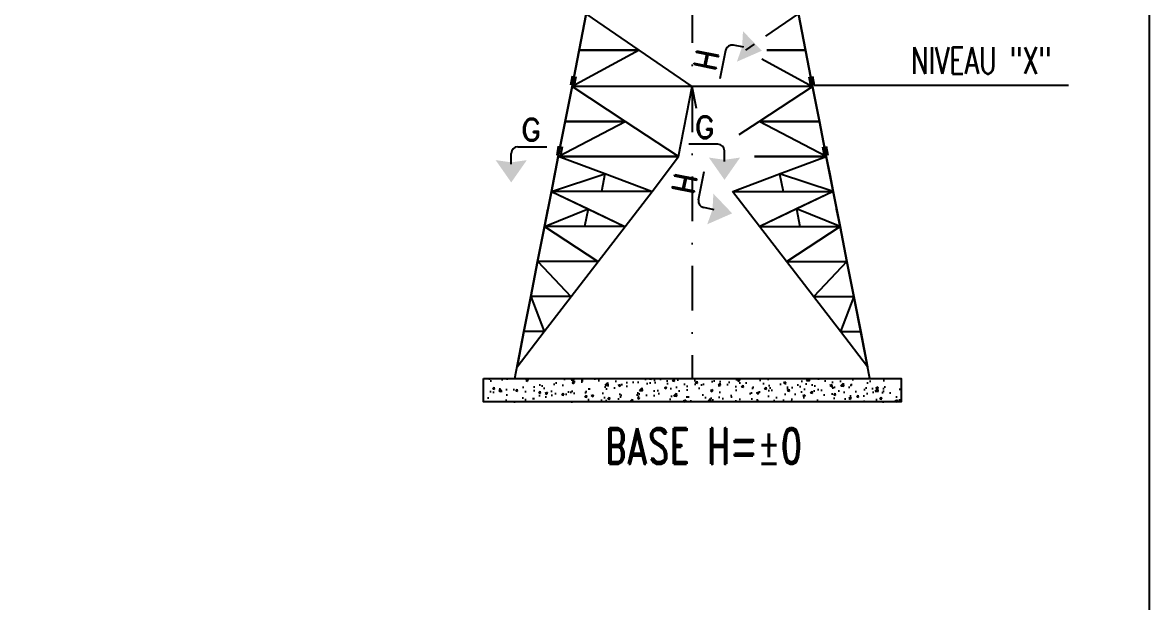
# Model space of a CAD drawing. Extents: x 512494 to 528714, y -47677 to -36197.
# Drawn here: x 526187 to 528714, y -44850 to -43549 of the extents above; entities that cross this region are included whole.
import ezdxf
from ezdxf.enums import TextEntityAlignment as Align

# ---------------------------------------------------------------- set-up
doc = ezdxf.new("R2010")
doc.units = 0
doc.header["$LTSCALE"] = 200
doc.header["$MEASUREMENT"] = 0
doc.linetypes.add('DASHDOT', pattern=[1, 0.5, -0.25, 0, -0.25])
doc.layers.get('0').update_dxf_attribs({"linetype": 'CONTINUOUS'})
for name, color, linetype in [('LS', 7, 'CONTINUOUS'), ('LSP', 3, 'CONTINUOUS'), ('MZ', 6, 'DASHDOT')]:
    doc.layers.add(name, color=color, linetype=linetype)
doc.styles.add('RD', font='ROMAND8.SHX', dxfattribs={"width": 0.7})
doc.styles.add('RS', font='ROMANS8.shx', dxfattribs={"width": 0.7})

msp = doc.modelspace()

# ---------------------------------------------------------------- hatches: boundary and pattern name
at = {"layer": 'LS'}
h = msp.add_hatch(dxfattribs=at)
h.set_pattern_fill('AR-CONC', color=3, scale=7.200107, style=0)
h.set_pattern_definition([(50, (504704.453, -48899.49), (51.6435, -4.51822), [5.40008, -59.40088]), (355, (504704.453, -48899.49), (-9.99024, 54.15864), [4.32006, -47.5207]), (100.4514, (504708.757, -48899.865), (41.65329, 49.64038), [4.58936, -50.48298]), (46.1842, (504704.45, -48885.09), (76.8425, -11.91755), [8.10012, -89.10132]), (96.6356, (504710.86, -48886.08), (67.29671, 70.13753), [6.88404, -75.72446]), (351.1842, (504704.45, -48885.09), (67.29666, 70.13758), [6.4801, -71.28106]), (21, (504711.653, -48888.69), (42.977945, -28.98899), [5.40008, -59.40088]), (326, (504711.653, -48888.69), (17.51896, 52.21158), [4.32006, -47.5207]), (71.4514, (504715.235, -48891.104), (60.49693, 23.22254), [4.58936, -50.48298]), (37.5, (504704.453, -48899.489), (0.875523, 23.968713), [0, -46.944696, 0, -48.240715, 0, -47.700707]), (7.5, (504704.453, -48899.49), (18.941288, 28.398064), [0, -27.504408, 0, -45.86468, 0, -18.18027]), (327.5, (504688.397, -48899.489), (38.435785, -1.623975), [0, -18.000267, 0, -56.160833, 0, -74.521105]), (317.5, (504681.197, -48899.49), (41.990027, 7.207666), [0, -23.400347, 0, -37.296553, 0, -52.920785])])
h.paths.add_polyline_path([(528157.697, -44347.392), (527220.903, -44347.392), (527220.903, -44399.874), (528157.697, -44399.874)])

# ---------------------------------------------------------------- linework, layer by layer
at = {"color": 3, "const_width": 4}
for points in [[(527658.489, -43849.125), (527388.786, -43849.125)], [(527989.814, -43849.125), (527829.117, -43849.125)]]:
    msp.add_lwpolyline(points, dxfattribs=at)
at = {"layer": 'LS', "color": 6, "ltscale": 0.01}
for p, q in [((527435.527, -43610.705), (527451.456, -43529.485)), ((527435.527, -43610.705), (527451.456, -43529.485)), ((527451.456, -43529.485), (527435.527, -43610.705)), ((527451.456, -43529.485), (527435.527, -43610.705)), ((527570.352, -43610.705), (527451.456, -43529.485)), ((527570.352, -43610.705), (527451.456, -43529.485)), ((527853.827, -43579.569), (527927.144, -43529.485)), ((527943.073, -43610.705), (527927.144, -43529.485)), ((527943.073, -43610.705), (527927.144, -43529.485)), ((527927.144, -43529.485), (527943.073, -43610.705)), ((527927.144, -43529.485), (527943.073, -43610.705)), ((527570.352, -43610.705), (527419.597, -43691.925)), ((527570.352, -43610.705), (527419.597, -43691.925)), ((527435.527, -43610.705), (527419.597, -43691.925)), ((527435.527, -43610.705), (527419.597, -43691.925)), ((527419.597, -43691.925), (527435.527, -43610.705)), ((527419.597, -43691.925), (527435.527, -43610.705)), ((527435.527, -43610.705), (527419.597, -43691.925)), ((527435.527, -43610.705), (527419.597, -43691.925)), ((527435.527, -43610.705), (527570.352, -43610.705)), ((527570.352, -43610.705), (527435.527, -43610.705)), ((527689.3, -43691.925), (527570.352, -43610.705)), ((527689.3, -43691.925), (527570.352, -43610.705)), ((527827.697, -43597.425), (527808.248, -43610.705)), ((527856.601, -43610.705), (527943.073, -43610.705)), ((527943.073, -43610.705), (527856.601, -43610.705)), ((527943.073, -43610.705), (527959.003, -43691.925)), ((527943.073, -43610.705), (527959.003, -43691.925)), ((527959.003, -43691.925), (527943.073, -43610.705)), ((527959.003, -43691.925), (527943.073, -43610.705)), ((527943.073, -43610.705), (527959.003, -43691.925)), ((527943.073, -43610.705), (527959.003, -43691.925)), ((527844.972, -43630.49), (527959.003, -43691.925)), ((527419.693, -43669.171), (527416.184, -43688.852)), ((527419.693, -43669.171), (527416.184, -43688.852)), ((527427.947, -43670.643), (527424.437, -43690.323)), ((527427.947, -43670.643), (527424.437, -43690.323)), ((527950.653, -43670.643), (527954.163, -43690.323)), ((527950.653, -43670.643), (527954.163, -43690.323)), ((527958.907, -43669.171), (527962.416, -43688.852)), ((527958.907, -43669.171), (527962.416, -43688.852)), ((527419.597, -43691.925), (527388.786, -43849.125)), ((527419.597, -43691.925), (527388.786, -43849.125)), ((527404.192, -43770.525), (527419.597, -43691.925)), ((527419.597, -43691.925), (527404.192, -43770.525)), ((527419.597, -43691.925), (527404.192, -43770.525)), ((527404.192, -43770.525), (527419.597, -43691.925)), ((527539.017, -43770.525), (527419.597, -43691.925)), ((527689.3, -43691.925), (527419.597, -43691.925)), ((527539.017, -43770.525), (527419.597, -43691.925)), ((527658.489, -43849.125), (527689.3, -43691.925)), ((527658.489, -43849.125), (527689.3, -43691.925)), ((527698.994, -43741.382), (527689.3, -43691.925)), ((527959.003, -43691.925), (527689.3, -43691.925)), ((527839.583, -43770.525), (527959.003, -43691.925)), ((527839.583, -43770.525), (527959.003, -43691.925)), ((527959.003, -43691.925), (527989.814, -43849.125)), ((527959.003, -43691.925), (527989.814, -43849.125)), ((527974.408, -43770.525), (527959.003, -43691.925)), ((527959.003, -43691.925), (527974.408, -43770.525)), ((527959.003, -43691.925), (527974.408, -43770.525)), ((527974.408, -43770.525), (527959.003, -43691.925)), ((527388.786, -43849.125), (527539.017, -43770.525)), ((527388.786, -43849.125), (527539.017, -43770.525)), ((527388.786, -43849.125), (527404.192, -43770.525)), ((527388.786, -43849.125), (527404.192, -43770.525)), ((527388.786, -43849.125), (527404.192, -43770.525)), ((527404.192, -43770.525), (527388.786, -43849.125)), ((527404.192, -43770.525), (527388.786, -43849.125)), ((527388.786, -43849.125), (527404.192, -43770.525)), ((527539.017, -43770.525), (527404.192, -43770.525)), ((527404.192, -43770.525), (527539.017, -43770.525)), ((527658.489, -43849.125), (527539.017, -43770.525)), ((527658.489, -43849.125), (527539.017, -43770.525)), ((527794.542, -43800.157), (527839.583, -43770.525)), ((527989.814, -43849.125), (527839.583, -43770.525)), ((527974.408, -43770.525), (527839.583, -43770.525)), ((527989.814, -43849.125), (527839.583, -43770.525)), ((527839.583, -43770.525), (527974.408, -43770.525)), ((527989.814, -43849.125), (527974.408, -43770.525)), ((527989.814, -43849.125), (527974.408, -43770.525)), ((527989.814, -43849.125), (527974.408, -43770.525)), ((527974.408, -43770.525), (527989.814, -43849.125)), ((527974.408, -43770.525), (527989.814, -43849.125)), ((527989.814, -43849.125), (527974.408, -43770.525)), ((527388.882, -43826.371), (527385.372, -43846.052)), ((527397.136, -43827.843), (527393.626, -43847.523)), ((527981.464, -43827.843), (527984.974, -43847.523)), ((527989.718, -43826.371), (527993.228, -43846.052)), ((527373.38, -43927.725), (527388.786, -43849.125)), ((527388.786, -43849.125), (527373.38, -43927.725)), ((527388.786, -43849.125), (527373.38, -43927.725)), ((527373.38, -43927.725), (527388.786, -43849.125)), ((527388.786, -43849.125), (527381.083, -43888.425)), ((527388.786, -43849.125), (527381.083, -43888.425)), ((527388.786, -43849.125), (527658.489, -43849.125)), ((527658.489, -43849.125), (527388.786, -43849.125)), ((527658.489, -43849.125), (527388.786, -43849.125)), ((527658.489, -43849.125), (527388.786, -43849.125)), ((527493.541, -43888.411), (527388.835, -43849.107)), ((527493.541, -43888.411), (527388.884, -43849.125)), ((527598.962, -43927.725), (527658.489, -43849.125)), ((527598.962, -43927.725), (527658.489, -43849.125)), ((527829.117, -43849.125), (527989.814, -43849.125)), ((527829.117, -43849.125), (527989.814, -43849.125)), ((527989.814, -43849.125), (527829.117, -43849.125)), ((527885.059, -43888.411), (527989.765, -43849.107)), ((527885.059, -43888.411), (527989.716, -43849.125)), ((528005.22, -43927.725), (527989.814, -43849.125)), ((527989.814, -43849.125), (528005.22, -43927.725)), ((527989.814, -43849.125), (527997.517, -43888.425)), ((527989.814, -43849.125), (528005.22, -43927.725)), ((527989.814, -43849.125), (527997.517, -43888.425)), ((528005.22, -43927.725), (527989.814, -43849.125)), ((527373.38, -43927.725), (527381.083, -43888.425)), ((527381.083, -43888.425), (527373.38, -43927.725)), ((527373.38, -43927.725), (527381.083, -43888.425)), ((527381.083, -43888.425), (527373.38, -43927.725)), ((527381.083, -43888.425), (527373.38, -43927.725)), ((527381.083, -43888.425), (527373.38, -43927.725)), ((527373.484, -43927.696), (527493.541, -43888.411)), ((527373.484, -43927.696), (527493.541, -43888.411)), ((527493.541, -43888.411), (527485.789, -43927.696)), ((527493.541, -43888.411), (527485.789, -43927.696)), ((527598.146, -43927.696), (527493.541, -43888.411)), ((527598.146, -43927.696), (527493.541, -43888.411)), ((527780.454, -43927.696), (527885.059, -43888.411)), ((527780.454, -43927.696), (527885.059, -43888.411)), ((528005.116, -43927.696), (527885.059, -43888.411)), ((527885.059, -43888.411), (527892.811, -43927.696)), ((528005.116, -43927.696), (527885.059, -43888.411)), ((527885.059, -43888.411), (527892.811, -43927.696)), ((528005.22, -43927.725), (527997.517, -43888.425)), ((527997.517, -43888.425), (528005.22, -43927.725)), ((528005.22, -43927.725), (527997.517, -43888.425)), ((527997.517, -43888.425), (528005.22, -43927.725)), ((527997.517, -43888.425), (528005.22, -43927.725)), ((527997.517, -43888.425), (528005.22, -43927.725)), ((527357.922, -44006.325), (527373.38, -43927.725)), ((527373.38, -43927.725), (527357.922, -44006.325)), ((527373.38, -43927.725), (527357.922, -44006.325)), ((527357.922, -44006.325), (527373.38, -43927.725)), ((527373.38, -43927.725), (527365.678, -43967.025)), ((527373.38, -43927.725), (527365.678, -43967.025)), ((527373.484, -43927.696), (527537.803, -44006.268)), ((527373.484, -43927.696), (527537.803, -44006.268)), ((527485.789, -43927.696), (527373.484, -43927.696)), ((527373.484, -43927.696), (527455.617, -43966.982)), ((527485.789, -43927.696), (527373.484, -43927.696)), ((527373.484, -43927.696), (527455.617, -43966.982)), ((527598.146, -43927.696), (527485.789, -43927.696)), ((527598.146, -43927.696), (527485.789, -43927.696)), ((527538.44, -44006.325), (527598.962, -43927.725)), ((527538.44, -44006.325), (527598.962, -43927.725)), ((527840.16, -44006.325), (527779.638, -43927.725)), ((527840.16, -44006.325), (527779.638, -43927.725)), ((527780.454, -43927.696), (527892.811, -43927.696)), ((527780.454, -43927.696), (527892.811, -43927.696)), ((528005.116, -43927.696), (527840.797, -44006.268)), ((528005.116, -43927.696), (527840.797, -44006.268)), ((527892.811, -43927.696), (528005.116, -43927.696)), ((527892.811, -43927.696), (528005.116, -43927.696)), ((528005.116, -43927.696), (527922.983, -43966.982)), ((528005.116, -43927.696), (527922.983, -43966.982)), ((528020.678, -44006.325), (528005.22, -43927.725)), ((528005.22, -43927.725), (528020.678, -44006.325)), ((528005.22, -43927.725), (528012.922, -43967.025)), ((528005.22, -43927.725), (528020.678, -44006.325)), ((528005.22, -43927.725), (528012.922, -43967.025)), ((528020.678, -44006.325), (528005.22, -43927.725)), ((527357.922, -44006.325), (527365.678, -43967.025)), ((527365.678, -43967.025), (527357.922, -44006.325)), ((527357.922, -44006.325), (527365.678, -43967.025)), ((527365.678, -43967.025), (527357.922, -44006.325)), ((527365.678, -43967.025), (527357.922, -44006.325)), ((527365.678, -43967.025), (527357.922, -44006.325)), ((527358.084, -44006.268), (527455.617, -43966.982)), ((527358.084, -44006.268), (527455.617, -43966.982)), ((527455.617, -43966.982), (527447.917, -44006.268)), ((527455.617, -43966.982), (527447.917, -44006.268)), ((527455.617, -43966.982), (527537.803, -44006.268)), ((527455.617, -43966.982), (527537.803, -44006.268)), ((527922.983, -43966.982), (527840.797, -44006.268)), ((527922.983, -43966.982), (527840.797, -44006.268)), ((528020.516, -44006.268), (527922.983, -43966.982)), ((527922.983, -43966.982), (527930.683, -44006.268)), ((528020.516, -44006.268), (527922.983, -43966.982)), ((527922.983, -43966.982), (527930.683, -44006.268)), ((528020.678, -44006.325), (528012.922, -43967.025)), ((528012.922, -43967.025), (528020.678, -44006.325)), ((528020.678, -44006.325), (528012.922, -43967.025)), ((528012.922, -43967.025), (528020.678, -44006.325)), ((528012.922, -43967.025), (528020.678, -44006.325)), ((528012.922, -43967.025), (528020.678, -44006.325)), ((527357.922, -44006.325), (527342.517, -44084.925)), ((527357.922, -44006.325), (527342.517, -44084.925)), ((527342.517, -44084.925), (527357.922, -44006.325)), ((527357.922, -44006.325), (527342.517, -44084.925)), ((527357.922, -44006.325), (527342.517, -44084.925)), ((527342.517, -44084.925), (527357.922, -44006.325)), ((527477.46, -44084.839), (527358.084, -44006.268)), ((527358.084, -44006.268), (527477.46, -44084.839)), ((527477.46, -44084.839), (527358.084, -44006.268)), ((527358.084, -44006.268), (527477.46, -44084.839)), ((527447.917, -44006.268), (527358.084, -44006.268)), ((527447.917, -44006.268), (527358.084, -44006.268)), ((527537.803, -44006.268), (527447.917, -44006.268)), ((527537.803, -44006.268), (527447.917, -44006.268)), ((527477.918, -44084.925), (527538.44, -44006.325)), ((527477.918, -44084.925), (527538.44, -44006.325)), ((527900.682, -44084.925), (527840.16, -44006.325)), ((527900.682, -44084.925), (527840.16, -44006.325)), ((527840.797, -44006.268), (528020.516, -44006.268)), ((527901.14, -44084.839), (528020.516, -44006.268)), ((528020.516, -44006.268), (527901.14, -44084.839)), ((527901.14, -44084.839), (528020.516, -44006.268)), ((528020.516, -44006.268), (527901.14, -44084.839)), ((527930.683, -44006.268), (528020.516, -44006.268)), ((528020.678, -44006.325), (528036.083, -44084.925)), ((528020.678, -44006.325), (528036.083, -44084.925)), ((528036.083, -44084.925), (528020.678, -44006.325)), ((528020.678, -44006.325), (528036.083, -44084.925)), ((528020.678, -44006.325), (528036.083, -44084.925)), ((528036.083, -44084.925), (528020.678, -44006.325)), ((527342.517, -44084.925), (527327.111, -44163.525)), ((527342.517, -44084.925), (527327.111, -44163.525)), ((527327.111, -44163.525), (527342.517, -44084.925)), ((527342.517, -44084.925), (527327.111, -44163.525)), ((527342.517, -44084.925), (527327.111, -44163.525)), ((527327.111, -44163.525), (527342.517, -44084.925)), ((527477.46, -44084.839), (527342.684, -44084.839)), ((527342.684, -44084.839), (527417.117, -44163.411)), ((527342.684, -44084.839), (527417.117, -44163.411)), ((527477.46, -44084.839), (527342.684, -44084.839)), ((527342.684, -44084.839), (527417.117, -44163.411)), ((527342.684, -44084.839), (527417.117, -44163.411)), ((527417.344, -44163.525), (527477.918, -44084.925)), ((527417.344, -44163.525), (527477.918, -44084.925)), ((527961.256, -44163.525), (527900.682, -44084.925)), ((527961.256, -44163.525), (527900.682, -44084.925)), ((527901.14, -44084.839), (528035.916, -44084.839)), ((527901.14, -44084.839), (528035.916, -44084.839)), ((528035.916, -44084.839), (527961.483, -44163.411)), ((528035.916, -44084.839), (527961.483, -44163.411)), ((528035.916, -44084.839), (527961.483, -44163.411)), ((528035.916, -44084.839), (527961.483, -44163.411)), ((528036.083, -44084.925), (528051.489, -44163.525)), ((528036.083, -44084.925), (528051.489, -44163.525)), ((528051.489, -44163.525), (528036.083, -44084.925)), ((528036.083, -44084.925), (528051.489, -44163.525)), ((528036.083, -44084.925), (528051.489, -44163.525)), ((528051.489, -44163.525), (528036.083, -44084.925)), ((527327.111, -44163.525), (527311.706, -44242.125)), ((527327.111, -44163.525), (527311.706, -44242.125)), ((527311.706, -44242.125), (527327.111, -44163.525)), ((527327.111, -44163.525), (527311.706, -44242.125)), ((527327.111, -44163.525), (527311.706, -44242.125)), ((527311.706, -44242.125), (527327.111, -44163.525)), ((527417.117, -44163.411), (527327.284, -44163.411)), ((527327.284, -44163.411), (527356.774, -44241.982)), ((527327.284, -44163.411), (527356.774, -44241.982)), ((527417.117, -44163.411), (527327.284, -44163.411)), ((527327.284, -44163.411), (527356.774, -44241.982)), ((527327.284, -44163.411), (527356.774, -44241.982)), ((527356.822, -44242.125), (527417.344, -44163.525)), ((527356.822, -44242.125), (527417.344, -44163.525)), ((528021.778, -44242.125), (527961.256, -44163.525)), ((528021.778, -44242.125), (527961.256, -44163.525)), ((527961.483, -44163.411), (528051.316, -44163.411)), ((527961.483, -44163.411), (528051.316, -44163.411)), ((528051.316, -44163.411), (528021.826, -44241.982)), ((528051.316, -44163.411), (528021.826, -44241.982)), ((528051.316, -44163.411), (528021.826, -44241.982)), ((528051.316, -44163.411), (528021.826, -44241.982)), ((528051.489, -44163.525), (528066.894, -44242.125)), ((528051.489, -44163.525), (528066.894, -44242.125)), ((528066.894, -44242.125), (528051.489, -44163.525)), ((528051.489, -44163.525), (528066.894, -44242.125)), ((528051.489, -44163.525), (528066.894, -44242.125)), ((528087.527, -44347.392), (528051.489, -44163.525)), ((527291.073, -44347.392), (527311.706, -44242.125)), ((527296.3, -44320.725), (527356.822, -44242.125)), ((527296.3, -44320.725), (527356.822, -44242.125)), ((527296.3, -44320.725), (527311.706, -44242.125)), ((527311.706, -44242.125), (527296.3, -44320.725)), ((527311.706, -44242.125), (527296.3, -44320.725)), ((527356.774, -44241.982), (527311.831, -44241.982)), ((527356.774, -44241.982), (527311.831, -44241.982)), ((527356.774, -44241.982), (527311.831, -44241.982)), ((527356.774, -44241.982), (527311.831, -44241.982)), ((528082.3, -44320.725), (528021.778, -44242.125)), ((528082.3, -44320.725), (528021.778, -44242.125)), ((528021.826, -44241.982), (528066.769, -44241.982)), ((528021.826, -44241.982), (528066.769, -44241.982)), ((528021.826, -44241.982), (528066.769, -44241.982)), ((528021.826, -44241.982), (528066.769, -44241.982)), ((528082.3, -44320.725), (528066.894, -44242.125)), ((528066.894, -44242.125), (528082.3, -44320.725)), ((528066.894, -44242.125), (528082.3, -44320.725)), ((528082.3, -44320.725), (528066.894, -44242.125))]:
    msp.add_line(p, q, dxfattribs=at)
at = {"layer": 'LS', "color": 6}
msp.add_line((527962.416, -43688.852), (528533.054, -43688.852), dxfattribs=at)
at = {"layer": 'LS', "color": 8}
msp.add_lwpolyline([(512494.418, -36196.805), (512494.418, -47676.805), (525214.418, -47676.805), (525214.418, -46076.805), (528714.418, -46076.805), (528714.418, -36196.805), (512494.418, -36196.805)], close=True, dxfattribs=at)
at = {"layer": 'LS', "color": 3}
msp.add_lwpolyline([(527220.903, -44347.392), (528157.697, -44347.392), (528157.697, -44399.874), (527220.903, -44399.874)], close=True, dxfattribs=at)
at = {"layer": 'LSP'}
for p, q in [((527763.751, -43611.103), (527750.994, -43674.838)), ((527805.007, -43604.063), (527781.404, -43599.338)), ((527283.289, -43866.434), (527283.289, -43842.362)), ((527298.289, -43827.362), (527363.289, -43827.362)), ((527746.505, -43821.634), (527681.505, -43821.634)), ((527761.505, -43860.706), (527761.505, -43836.634)), ((527703.263, -43946.349), (527716.021, -43882.613)), ((527738.631, -43968.726), (527715.028, -43964.001))]:
    msp.add_line(p, q, dxfattribs=at)
for centre, start, end in [((527778.459, -43614.047), 78.681161, 168.681161), ((527298.289, -43842.362), 90, 180), ((527746.505, -43836.634), 0, 90), ((527717.972, -43949.293), 168.681161, 258.681161)]:
    msp.add_arc(centre, 15, start, end, dxfattribs=at)
for points in [[(527845.139, -43612.096), (527802.981, -43567.963), (527801.015, -43603.264)], [(527845.139, -43612.096), (527789.242, -43636.602), (527801.015, -43603.264)], [(527283.289, -43907.362), (527248.289, -43857.362), (527283.289, -43862.362)], [(527283.289, -43907.362), (527318.289, -43857.362), (527283.289, -43862.362)], [(527761.505, -43901.634), (527726.505, -43851.634), (527761.505, -43856.634)], [(527761.505, -43901.634), (527796.505, -43851.634), (527761.505, -43856.634)], [(527778.763, -43976.759), (527736.605, -43932.626), (527734.639, -43967.927)], [(527778.763, -43976.759), (527722.866, -44001.265), (527734.639, -43967.927)]]:
    msp.add_solid(points, dxfattribs=at)
at = {"layer": 'MZ'}
msp.add_line((527689.3, -42093.483), (527689.3, -44347.392), dxfattribs=at)

# ---------------------------------------------------------------- texts
at = {"color": 7, "style": 'RS', "width": 0.7}
msp.add_text('NIVEAU "X"', height=60, dxfattribs=at).set_placement((528179.297, -43664.034))
at = {"layer": 'LS', "color": 3, "style": 'RD'}
for p in [(527720.536, -43632.678), (527671.682, -43909.803)]:
    msp.add_text('H', height=50, rotation=78.681161, dxfattribs=at).set_placement(p, align=Align.MIDDLE)
for p in [(527327.926, -43789.222), (527716.867, -43783.494)]:
    msp.add_text('G', height=50, dxfattribs=at).set_placement(p, align=Align.MIDDLE)
at = {"layer": 'LS', "color": 3, "insert": (527714.8, -44498.799), "char_height": 80, "attachment_point": 5, "style": 'RD'}
msp.add_mtext('BASE H=%%P0', dxfattribs=at)

doc.saveas('drawing.dxf')
